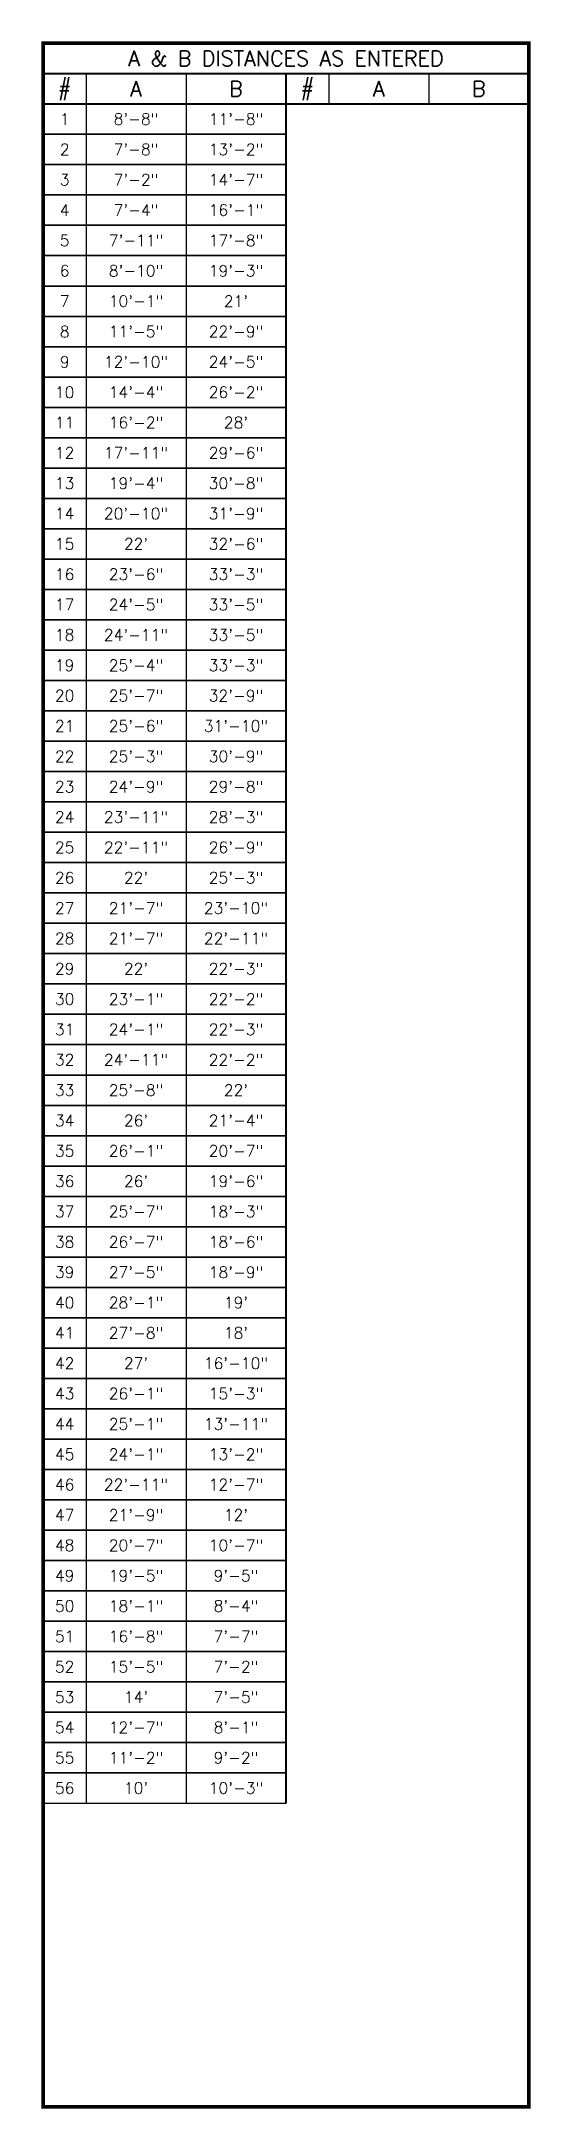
# Model space of a CAD drawing. Header units: inches. Extents: x 1 to 1048, y 0 to 647.
# Drawn here: x 0.99 to 3.01, y -0.01 to 8.51 of the extents above.
import ezdxf
from ezdxf.enums import TextEntityAlignment as Align

# ---------------------------------------------------------------- set-up
doc = ezdxf.new("R2010")
doc.units = ezdxf.units.IN
doc.header["$LTSCALE"] = 12
doc.header["$MEASUREMENT"] = 0
doc.layers.get('0').update_dxf_attribs({"linetype": 'CONTINUOUS'})
doc.layers.add('AB_POINT_LIST', color=2, linetype='CONTINUOUS')
doc.styles.get("Standard").update_dxf_attribs({"font": 'ROMANS'})
doc.styles.add('TITLEBLOCK1', font='ROMANS')

# ---------------------------------------------------------------- blocks, each defined once
blk = doc.blocks.new('AB1')
for p, q in [((2.12, 1.5), (2.12, 0)), ((7.06, 1.5), (7.06, 0)), ((14.12, 1.5), (14.12, 0)), ((19.06, 1.5), (19.06, 0))]:
    blk.add_line(p, q)
at = {"const_width": 0.0938}
blk.add_lwpolyline([(24, 0), (0, 0), (0, 1.5), (24, 1.5)], close=True, dxfattribs=at)
blk.add_lwpolyline([(12, 1.5), (12, 0)], dxfattribs=at)
at = {"style": 'TITLEBLOCK1'}
for s, p in [('A & B DISTANCES AS ENTERED', (12, 2.25)), ('#', (1.06, 0.75)), ('A', (4.59, 0.75)), ('B', (9.53, 0.75)), ('#', (13.06, 0.75)), ('A', (16.59, 0.75)), ('B', (21.53, 0.75))]:
    blk.add_text(s, height=0.75, dxfattribs=at).set_placement(p, align=Align.MIDDLE)
blk = doc.blocks.new('AB2')
for p, q in [((1, 0), (0, 0)), ((0.1765, 0), (0.1765, -0.125)), ((0.5882, 0), (0.5882, -0.125)), ((0, -0.125), (1, -0.125))]:
    blk.add_line(p, q)
at = {"const_width": 0.00781}
for points in [[(0, 0), (0, -0.125)], [(1, 0), (1, -0.125)]]:
    blk.add_lwpolyline(points, dxfattribs=at)
for tag, p in [('NUMBER', (0.0882, -0.0625)), ('A_LENGTH', (0.3824, -0.0625)), ('B_LENGTH', (0.7941, -0.0625))]:
    blk.add_attdef(tag, text='', height=0.0469).set_placement(p, align=Align.MIDDLE)

msp = doc.modelspace()

# ---------------------------------------------------------------- linework, layer by layer
at = {"layer": 'AB_POINT_LIST', "const_width": 0.0156}
msp.add_lwpolyline([(1, 8.5), (1, 0), (3, 0), (3, 8.5)], close=True, dxfattribs=at)

# ---------------------------------------------------------------- block references
at = {"layer": 'AB_POINT_LIST', "xscale": 0.08333333333333333, "yscale": 0.08333333333333333, "zscale": 0.08333333333333333}
msp.add_blockref('AB1', (1, 8.25), dxfattribs=at)
at = {"layer": 'AB_POINT_LIST'}
for p, values in [((1, 8.25), {'NUMBER': '1', 'A_LENGTH': '8\'-8"', 'B_LENGTH': '11\'-8"'}), ((1, 8.125), {'NUMBER': '2', 'A_LENGTH': '7\'-8"', 'B_LENGTH': '13\'-2"'}), ((1, 8), {'NUMBER': '3', 'A_LENGTH': '7\'-2"', 'B_LENGTH': '14\'-7"'}), ((1, 7.875), {'NUMBER': '4', 'A_LENGTH': '7\'-4"', 'B_LENGTH': '16\'-1"'}), ((1, 7.75), {'NUMBER': '5', 'A_LENGTH': '7\'-11"', 'B_LENGTH': '17\'-8"'}), ((1, 7.625), {'NUMBER': '6', 'A_LENGTH': '8\'-10"', 'B_LENGTH': '19\'-3"'}), ((1, 7.5), {'NUMBER': '7', 'A_LENGTH': '10\'-1"', 'B_LENGTH': "21'"}), ((1, 7.375), {'NUMBER': '8', 'A_LENGTH': '11\'-5"', 'B_LENGTH': '22\'-9"'}), ((1, 7.25), {'NUMBER': '9', 'A_LENGTH': '12\'-10"', 'B_LENGTH': '24\'-5"'}), ((1, 7.125), {'NUMBER': '10', 'A_LENGTH': '14\'-4"', 'B_LENGTH': '26\'-2"'}), ((1, 7), {'NUMBER': '11', 'A_LENGTH': '16\'-2"', 'B_LENGTH': "28'"}), ((1, 6.875), {'NUMBER': '12', 'A_LENGTH': '17\'-11"', 'B_LENGTH': '29\'-6"'}), ((1, 6.75), {'NUMBER': '13', 'A_LENGTH': '19\'-4"', 'B_LENGTH': '30\'-8"'}), ((1, 6.625), {'NUMBER': '14', 'A_LENGTH': '20\'-10"', 'B_LENGTH': '31\'-9"'}), ((1, 6.5), {'NUMBER': '15', 'A_LENGTH': "22'", 'B_LENGTH': '32\'-6"'}), ((1, 6.375), {'NUMBER': '16', 'A_LENGTH': '23\'-6"', 'B_LENGTH': '33\'-3"'}), ((1, 6.25), {'NUMBER': '17', 'A_LENGTH': '24\'-5"', 'B_LENGTH': '33\'-5"'}), ((1, 6.125), {'NUMBER': '18', 'A_LENGTH': '24\'-11"', 'B_LENGTH': '33\'-5"'}), ((1, 6), {'NUMBER': '19', 'A_LENGTH': '25\'-4"', 'B_LENGTH': '33\'-3"'}), ((1, 5.875), {'NUMBER': '20', 'A_LENGTH': '25\'-7"', 'B_LENGTH': '32\'-9"'}), ((1, 5.75), {'NUMBER': '21', 'A_LENGTH': '25\'-6"', 'B_LENGTH': '31\'-10"'}), ((1, 5.625), {'NUMBER': '22', 'A_LENGTH': '25\'-3"', 'B_LENGTH': '30\'-9"'}), ((1, 5.5), {'NUMBER': '23', 'A_LENGTH': '24\'-9"', 'B_LENGTH': '29\'-8"'}), ((1, 5.375), {'NUMBER': '24', 'A_LENGTH': '23\'-11"', 'B_LENGTH': '28\'-3"'}), ((1, 5.25), {'NUMBER': '25', 'A_LENGTH': '22\'-11"', 'B_LENGTH': '26\'-9"'}), ((1, 5.125), {'NUMBER': '26', 'A_LENGTH': "22'", 'B_LENGTH': '25\'-3"'}), ((1, 5), {'NUMBER': '27', 'A_LENGTH': '21\'-7"', 'B_LENGTH': '23\'-10"'}), ((1, 4.875), {'NUMBER': '28', 'A_LENGTH': '21\'-7"', 'B_LENGTH': '22\'-11"'}), ((1, 4.75), {'NUMBER': '29', 'A_LENGTH': "22'", 'B_LENGTH': '22\'-3"'}), ((1, 4.625), {'NUMBER': '30', 'A_LENGTH': '23\'-1"', 'B_LENGTH': '22\'-2"'}), ((1, 4.5), {'NUMBER': '31', 'A_LENGTH': '24\'-1"', 'B_LENGTH': '22\'-3"'}), ((1, 4.375), {'NUMBER': '32', 'A_LENGTH': '24\'-11"', 'B_LENGTH': '22\'-2"'}), ((1, 4.25), {'NUMBER': '33', 'A_LENGTH': '25\'-8"', 'B_LENGTH': "22'"}), ((1, 4.125), {'NUMBER': '34', 'A_LENGTH': "26'", 'B_LENGTH': '21\'-4"'}), ((1, 4), {'NUMBER': '35', 'A_LENGTH': '26\'-1"', 'B_LENGTH': '20\'-7"'}), ((1, 3.875), {'NUMBER': '36', 'A_LENGTH': "26'", 'B_LENGTH': '19\'-6"'}), ((1, 3.75), {'NUMBER': '37', 'A_LENGTH': '25\'-7"', 'B_LENGTH': '18\'-3"'}), ((1, 3.625), {'NUMBER': '38', 'A_LENGTH': '26\'-7"', 'B_LENGTH': '18\'-6"'}), ((1, 3.5), {'NUMBER': '39', 'A_LENGTH': '27\'-5"', 'B_LENGTH': '18\'-9"'}), ((1, 3.375), {'NUMBER': '40', 'A_LENGTH': '28\'-1"', 'B_LENGTH': "19'"}), ((1, 3.25), {'NUMBER': '41', 'A_LENGTH': '27\'-8"', 'B_LENGTH': "18'"}), ((1, 3.125), {'NUMBER': '42', 'A_LENGTH': "27'", 'B_LENGTH': '16\'-10"'}), ((1, 3), {'NUMBER': '43', 'A_LENGTH': '26\'-1"', 'B_LENGTH': '15\'-3"'}), ((1, 2.875), {'NUMBER': '44', 'A_LENGTH': '25\'-1"', 'B_LENGTH': '13\'-11"'}), ((1, 2.75), {'NUMBER': '45', 'A_LENGTH': '24\'-1"', 'B_LENGTH': '13\'-2"'}), ((1, 2.625), {'NUMBER': '46', 'A_LENGTH': '22\'-11"', 'B_LENGTH': '12\'-7"'}), ((1, 2.5), {'NUMBER': '47', 'A_LENGTH': '21\'-9"', 'B_LENGTH': "12'"}), ((1, 2.375), {'NUMBER': '48', 'A_LENGTH': '20\'-7"', 'B_LENGTH': '10\'-7"'}), ((1, 2.25), {'NUMBER': '49', 'A_LENGTH': '19\'-5"', 'B_LENGTH': '9\'-5"'}), ((1, 2.125), {'NUMBER': '50', 'A_LENGTH': '18\'-1"', 'B_LENGTH': '8\'-4"'}), ((1, 2), {'NUMBER': '51', 'A_LENGTH': '16\'-8"', 'B_LENGTH': '7\'-7"'}), ((1, 1.875), {'NUMBER': '52', 'A_LENGTH': '15\'-5"', 'B_LENGTH': '7\'-2"'}), ((1, 1.75), {'NUMBER': '53', 'A_LENGTH': "14'", 'B_LENGTH': '7\'-5"'}), ((1, 1.625), {'NUMBER': '54', 'A_LENGTH': '12\'-7"', 'B_LENGTH': '8\'-1"'}), ((1, 1.5), {'NUMBER': '55', 'A_LENGTH': '11\'-2"', 'B_LENGTH': '9\'-2"'}), ((1, 1.375), {'NUMBER': '56', 'A_LENGTH': "10'", 'B_LENGTH': '10\'-3"'})]:
    msp.add_blockref('AB2', p, dxfattribs=at).add_auto_attribs(values)

doc.saveas('drawing.dxf')
